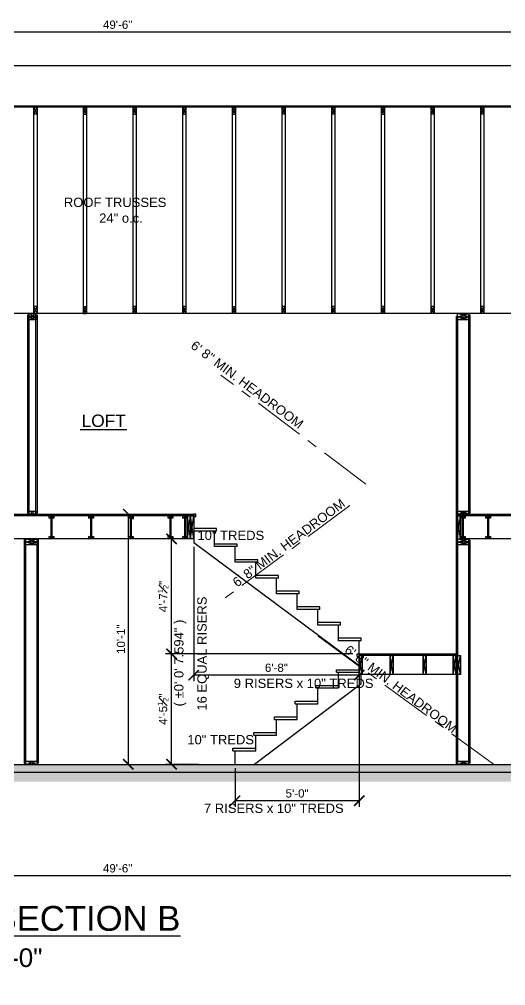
# Model space of a CAD drawing. Header units: inches. Extents: x -28708 to -16583, y 64755 to 66587.
# Drawn here: x -18963.3 to -18728.1, y 64755.3 to 65222.7 of the extents above; entities that cross this region are included whole.
import ezdxf
from ezdxf.enums import TextEntityAlignment as Align

# ---------------------------------------------------------------- set-up
doc = ezdxf.new("R2010")
doc.units = ezdxf.units.IN
doc.header["$LTSCALE"] = 20
doc.header["$MEASUREMENT"] = 0
doc.linetypes.add('CENTER', pattern=[2, 1.25, -0.25, 0.25, -0.25])
doc.linetypes.add('Solid', pattern=[0])
for name, color, linetype in [('BLOCKING', 2, 'Continuous'), ('CALLOUTS', 4, 'Continuous'), ('CEILING SECTION', 2, 'Continuous'), ('DIM', 2, 'Continuous'), ('HATCH', 9, 'Continuous'), ('ROOF', 4, 'Continuous'), ('ROOF SECTION', 2, 'Continuous'), ('SLAB', 5, 'Continuous'), ('STAIR&STEPS', 121, 'Continuous'), ('STEEL BEAMS', 5, 'Continuous'), ('TEXT', 3, 'Continuous'), ('WALL SECTION', 5, 'Continuous')]:
    doc.layers.add(name, color=color, linetype=linetype)
doc.layers.add('SPSHAPE_OUTLINE', color=7, linetype='Continuous', lineweight=0)
doc.layers.add('SPXSEC_TEXTURE', color=7, linetype='Continuous', lineweight=0)
doc.styles.add('0.25 INCH', font='arial.ttf', dxfattribs={"height": 4})
doc.styles.add('Arial', font='arial.ttf')
doc.dimstyles.new('0.25 INCH', dxfattribs={"dimtxt": 4, "dimasz": 5, "dimexe": 3, "dimexo": 2, "dimgap": 1.5, "dimtad": 1, "dimdec": 3, "dimzin": 3, "dimdsep": 46, "dimlunit": 4, "dimtxsty": '0.25 INCH', "dimblk": 'ARCHTICK', "dimcen": 0.09, "dimclrd": 95, "dimclre": 8, "dimclrt": 30, "dimadec": 0, "dimazin": 0, "dimtfac": 0.65, "dimtdec": 3, "dimtofl": 0, "dimtmove": 2, "dimatfit": 3, "dimfxl": 0.18, "dimfrac": 1, "dimtolj": 1, "dimtzin": 0, "dimlwd": -1, "dimlwe": -1, "dimarcsym": 0})

# ---------------------------------------------------------------- blocks, each defined once
blk = doc.blocks.new('_ArchTick')
at = {"color": 0, "linetype": 'ByBlock', "const_width": 0.15}
blk.add_lwpolyline([(-0.5, -0.5), (0.5, 0.5)], dxfattribs=at)
blk = doc.blocks.new('*D614')
at = {"layer": 'DEFPOINTS', "color": 0, "linetype": 'Solid', "lineweight": -2, "transparency": 16777216}
for p in [(-19212.72, 65216.54), (-19212.72, 65177.28), (-18618.72, 65176.78)]:
    blk.add_point(p, dxfattribs=at)
at = {"layer": 'DIM', "color": 8, "transparency": 16777216}
for p, q in [((-19212.72, 65179.28), (-19212.72, 65219.54)), ((-18618.72, 65178.78), (-18618.72, 65219.54))]:
    blk.add_line(p, q, dxfattribs=at)
at = {"layer": 'DIM', "color": 95, "transparency": 16777216}
blk.add_line((-18618.72, 65216.54), (-19212.72, 65216.54), dxfattribs=at)
at = {"layer": 'DIM', "color": 95, "linetype": 'Solid', "transparency": 16777216, "xscale": 5, "yscale": 5, "zscale": 5, "rotation": 180}
blk.add_blockref('_ArchTick', (-19212.72, 65216.54), dxfattribs=at)
at = {"layer": 'DIM', "color": 95, "linetype": 'Solid', "transparency": 16777216, "xscale": 5, "yscale": 5, "zscale": 5}
blk.add_blockref('_ArchTick', (-18618.72, 65216.54), dxfattribs=at)
at = {"layer": 'DIM', "color": 30, "linetype": 'Solid', "transparency": 16777216, "insert": (-18915.72, 65220.08), "char_height": 4, "attachment_point": 5, "style": '0.25 INCH'}
blk.add_mtext('\\A1;49\'-6"', dxfattribs=at)
blk = doc.blocks.new('*D619')
at = {"layer": 'DEFPOINTS', "color": 0, "linetype": 'ByBlock', "lineweight": -2, "transparency": 16777216}
for p in [(-18917.58, 64983.37), (-18917.58, 64862.37), (-18910.58, 64862.37)]:
    blk.add_point(p, dxfattribs=at)
at = {"layer": 'DIM', "color": 8, "transparency": 16777216}
for p, q in [((-18915.58, 64983.37), (-18907.58, 64983.37)), ((-18915.58, 64862.37), (-18907.58, 64862.37))]:
    blk.add_line(p, q, dxfattribs=at)
at = {"layer": 'DIM', "color": 95, "transparency": 16777216}
blk.add_line((-18910.58, 64983.37), (-18910.58, 64862.37), dxfattribs=at)
at = {"layer": 'DIM', "color": 95, "linetype": 'ByBlock', "transparency": 16777216, "xscale": 5, "yscale": 5, "zscale": 5}
for p, rotation in [((-18910.58, 64983.37), 90), ((-18910.58, 64862.37), 270)]:
    blk.add_blockref('_ArchTick', p, dxfattribs=dict(at, rotation=rotation))
at = {"layer": 'DIM', "color": 30, "linetype": 'ByBlock', "lineweight": -2, "transparency": 16777216, "insert": (-18914.12, 64922.87), "char_height": 4, "attachment_point": 5, "rotation": 90, "style": '0.25 INCH'}
blk.add_mtext('\\A1;10\'-1"', dxfattribs=at)
blk = doc.blocks.new('*D620')
at = {"layer": 'DEFPOINTS', "color": 0, "linetype": 'ByBlock', "lineweight": -2, "transparency": 16777216}
for p in [(-18889.64, 64915.75), (-18799.97, 64915.75), (-18874.68, 64862.37)]:
    blk.add_point(p, dxfattribs=at)
at = {"layer": 'DIM', "color": 8, "transparency": 16777216}
for p, q in [((-18801.97, 64915.75), (-18892.64, 64915.75)), ((-18876.68, 64862.37), (-18892.64, 64862.37))]:
    blk.add_line(p, q, dxfattribs=at)
at = {"layer": 'DIM', "color": 95, "transparency": 16777216}
blk.add_line((-18889.64, 64862.37), (-18889.64, 64915.75), dxfattribs=at)
at = {"layer": 'DIM', "color": 95, "linetype": 'ByBlock', "transparency": 16777216, "xscale": 5, "yscale": 5, "zscale": 5}
for p, rotation in [((-18889.64, 64915.75), 90), ((-18889.64, 64862.37), 270)]:
    blk.add_blockref('_ArchTick', p, dxfattribs=dict(at, rotation=rotation))
at = {"layer": 'DIM', "color": 30, "linetype": 'ByBlock', "lineweight": -2, "transparency": 16777216, "insert": (-18893.78, 64889.06), "char_height": 4, "attachment_point": 5, "rotation": 90, "style": '0.25 INCH'}
blk.add_mtext('\\A1;4\'-5{\\H0.65x;\\S1#2;}"', dxfattribs=at)
blk = doc.blocks.new('*D621')
at = {"layer": 'DEFPOINTS', "color": 0, "linetype": 'ByBlock', "lineweight": -2, "transparency": 16777216}
for p in [(-18889.64, 64971.37), (-18887.79, 64971.37), (-18799.97, 64915.75)]:
    blk.add_point(p, dxfattribs=at)
at = {"layer": 'DIM', "color": 8, "transparency": 16777216}
for p, q in [((-18889.79, 64971.37), (-18892.64, 64971.37)), ((-18801.97, 64915.75), (-18892.64, 64915.75))]:
    blk.add_line(p, q, dxfattribs=at)
at = {"layer": 'DIM', "color": 95, "transparency": 16777216}
blk.add_line((-18889.64, 64915.75), (-18889.64, 64971.37), dxfattribs=at)
at = {"layer": 'DIM', "color": 95, "linetype": 'ByBlock', "transparency": 16777216, "xscale": 5, "yscale": 5, "zscale": 5}
for p, rotation in [((-18889.64, 64971.37), 90), ((-18889.64, 64915.75), 270)]:
    blk.add_blockref('_ArchTick', p, dxfattribs=dict(at, rotation=rotation))
at = {"layer": 'DIM', "color": 30, "linetype": 'ByBlock', "lineweight": -2, "transparency": 16777216, "insert": (-18893.75, 64943.56), "char_height": 4, "attachment_point": 5, "rotation": 90, "style": '0.25 INCH'}
blk.add_mtext('\\A1;4\'-7{\\H0.65x;\\S1#2;}"', dxfattribs=at)
blk = doc.blocks.new('*D622')
at = {"layer": 'DEFPOINTS', "color": 0, "linetype": 'ByBlock', "lineweight": -2, "transparency": 16777216}
for p in [(-18878.97, 64969.58), (-18798.97, 64915.78), (-18878.97, 64905.52)]:
    blk.add_point(p, dxfattribs=at)
at = {"layer": 'DIM', "color": 8, "transparency": 16777216}
for p, q in [((-18878.97, 64967.58), (-18878.97, 64902.52)), ((-18798.97, 64913.78), (-18798.97, 64902.52))]:
    blk.add_line(p, q, dxfattribs=at)
at = {"layer": 'DIM', "color": 95, "transparency": 16777216}
blk.add_line((-18798.97, 64905.52), (-18878.97, 64905.52), dxfattribs=at)
at = {"layer": 'DIM', "color": 95, "linetype": 'ByBlock', "transparency": 16777216, "xscale": 5, "yscale": 5, "zscale": 5, "rotation": 180}
blk.add_blockref('_ArchTick', (-18878.97, 64905.52), dxfattribs=at)
at = {"layer": 'DIM', "color": 95, "linetype": 'ByBlock', "transparency": 16777216, "xscale": 5, "yscale": 5, "zscale": 5}
blk.add_blockref('_ArchTick', (-18798.97, 64905.52), dxfattribs=at)
at = {"layer": 'DIM', "color": 30, "linetype": 'ByBlock', "lineweight": -2, "transparency": 16777216, "insert": (-18838.97, 64909.06), "char_height": 4, "attachment_point": 5, "style": '0.25 INCH'}
blk.add_mtext('\\A1;6\'-8"', dxfattribs=at)
blk = doc.blocks.new('*D623')
at = {"layer": 'DEFPOINTS', "color": 0, "linetype": 'ByBlock', "lineweight": -2, "transparency": 16777216}
for p in [(-18798.97, 64905.75), (-18858.97, 64862.59), (-18858.97, 64844.75)]:
    blk.add_point(p, dxfattribs=at)
at = {"layer": 'DIM', "color": 8, "transparency": 16777216}
for p, q in [((-18798.97, 64903.75), (-18798.97, 64841.75)), ((-18858.97, 64860.59), (-18858.97, 64841.75))]:
    blk.add_line(p, q, dxfattribs=at)
at = {"layer": 'DIM', "color": 95, "transparency": 16777216}
blk.add_line((-18798.97, 64844.75), (-18858.97, 64844.75), dxfattribs=at)
at = {"layer": 'DIM', "color": 95, "linetype": 'ByBlock', "transparency": 16777216, "xscale": 5, "yscale": 5, "zscale": 5, "rotation": 180}
blk.add_blockref('_ArchTick', (-18858.97, 64844.75), dxfattribs=at)
at = {"layer": 'DIM', "color": 95, "linetype": 'ByBlock', "transparency": 16777216, "xscale": 5, "yscale": 5, "zscale": 5}
blk.add_blockref('_ArchTick', (-18798.97, 64844.75), dxfattribs=at)
at = {"layer": 'DIM', "color": 30, "linetype": 'ByBlock', "lineweight": -2, "transparency": 16777216, "insert": (-18828.97, 64848.29), "char_height": 4, "attachment_point": 5, "style": '0.25 INCH'}
blk.add_mtext('\\A1;5\'-0"', dxfattribs=at)
blk = doc.blocks.new('*D625')
at = {"layer": 'DEFPOINTS', "color": 0, "linetype": 'ByBlock', "lineweight": -2, "transparency": 16777216}
for p in [(-19212.72, 64838.37), (-18618.72, 64838.37), (-19212.72, 64808.52)]:
    blk.add_point(p, dxfattribs=at)
at = {"layer": 'DIM', "color": 8, "transparency": 16777216}
for p, q in [((-19212.72, 64836.37), (-19212.72, 64805.52)), ((-18618.72, 64836.37), (-18618.72, 64805.52))]:
    blk.add_line(p, q, dxfattribs=at)
at = {"layer": 'DIM', "color": 95, "transparency": 16777216}
blk.add_line((-18618.72, 64808.52), (-19212.72, 64808.52), dxfattribs=at)
at = {"layer": 'DIM', "color": 95, "linetype": 'ByBlock', "transparency": 16777216, "xscale": 5, "yscale": 5, "zscale": 5, "rotation": 180}
blk.add_blockref('_ArchTick', (-19212.72, 64808.52), dxfattribs=at)
at = {"layer": 'DIM', "color": 95, "linetype": 'ByBlock', "transparency": 16777216, "xscale": 5, "yscale": 5, "zscale": 5}
blk.add_blockref('_ArchTick', (-18618.72, 64808.52), dxfattribs=at)
at = {"layer": 'DIM', "color": 30, "linetype": 'ByBlock', "lineweight": -2, "transparency": 16777216, "insert": (-18915.72, 64812.07), "char_height": 4, "attachment_point": 5, "style": '0.25 INCH'}
blk.add_mtext('\\A1;49\'-6"', dxfattribs=at)
blk = doc.blocks.new('0.25 CALLOUT')
blk.add_line((-20.69, -1.02), (25.31, -1.02))
blk.add_circle((2.31, -1.02), 23)
at = {"ltscale": 24, "insert": (27.12, -5.55), "char_height": 9, "attachment_point": 1, "line_spacing_factor": 0.85, "style": '0.25 INCH'}
blk.add_mtext('SCALE:-', dxfattribs=at)
at = {"style": '0.25 INCH'}
for tag, p, height in [('SEC.NO', (-9.66, 2.73), 9), ('DWG.TITLE', (20.15, 1.93), 7.5), ('SCALE', (93.69, -12.79), 9), ('SH.NO', (-10.52, -14.66), 9)]:
    blk.add_attdef(tag, p, '', height=height, dxfattribs=at)

msp = doc.modelspace()

# ---------------------------------------------------------------- hatches: boundary and pattern name
at = {"layer": 'HATCH', "linetype": 'ByBlock', "lineweight": -2}
h = msp.add_hatch(dxfattribs=at)
h.set_pattern_fill('AR-CONC', color=256, angle=315)
h.set_pattern_definition([(5, (282.15, 0), (4.6280708, -5.51552), [0.75, -8.25]), (310, (282.15, 0), (4.3376815, 6.2999217), [0.6, -6.6]), (55.451445, (282.5354, -0.4596), (8.9657522, 0.7844017), [0.6374019, -7.0114211]), (1.1842, (283.564, 1.414), (6.3761377, -8.71693), [1.125, -12.375]), (51.635645, (284.095, 0.688), (13.4971167, 0.2790008), [0.9561029, -10.51713]), (306.1842, (283.564, 1.414), (13.4971167, 0.2790007), [0.9, -9.9]), (336, (283.9175, 0.3536), (1.37382476, -7.0677157), [0.75, -8.25]), (281, (283.9175, 0.3536), (6.84808435, 3.4070859), [0.6, -6.6]), (26.451445, (284.032, -0.2354), (8.2219091, -3.6606297), [0.6374019, -7.0114211]), (352.5, (282.1498, 0), (2.43989818, 2.26793185), [0, -6.52, 0, -6.7, 0, -6.625]), (322.5, (282.1498, 0), (4.6490945, 0.92872942), [0, -3.82, 0, -6.37, 0, -2.525]), (282.5, (280.573, 1.5768), (3.61520762, -3.93418167), [0, -2.5, 0, -7.8, 0, -10.35]), (272.5, (279.866, 2.284), (4.83159807, -3.41589983), [0, -3.25, 0, -5.18, 0, -7.35])])
h.paths.add_polyline_path([(-19206.7162, 64862.3704), (-18624.7162, 64862.3704), (-18624.7162, 64858.8202), (-18624.7162, 64858.3704), (-18626.7162, 64858.3704), (-19206.7162, 64858.3704)])
h = msp.add_hatch(dxfattribs=at)
h.set_pattern_fill('STONES', color=256, scale=5, angle=90)
h.set_pattern_definition([(90, (282.15, 3.5), (-5, 3e-16), [0.25, -0.75, 0.25, -3.75]), (90, (281.65, 4.75), (-5, 3e-16), [0.25, -4.75]), (90, (281.15, 2.25), (-5, 3e-16), [0.5, -4.5]), (90, (280.9, 1), (-5, 3e-16), [0.75, -4.25]), (90, (280.65, 3.5), (-5, 3e-16), [0.5, -0.5, 0.75, -3.25]), (90, (279.9, 3.25), (-5, 3e-16), [0.75, -4.25]), (90, (279.65, 2), (-5, 3e-16), [0.75, -1.75, 0.75, -1.75]), (90, (278.9, 1), (-5, 3e-16), [0.75, -0.25, 0.25, -3.75]), (90, (278.4, 4.25), (-5, 3e-16), [0.25, -4.75]), (90, (277.9, 3.25), (-5, 3e-16), [0.5, -4.5]), (180, (277.65, 3e-16), (-6e-16, -5), [0.5, -4.5]), (180, (281.15, 0.5), (-6e-16, -5), [0.25, -0.5, 0.75, -3.5]), (180, (280.65, 1.75), (-6e-16, -5), [1, -0.25, 0.25, -3.5]), (180, (279.4, 2.5), (-6e-16, -5), [0.75, -4.25]), (180, (281.65, 2.75), (-6e-16, -5), [0.5, -4.5]), (180, (277.65, 3), (-6e-16, -5), [0.5, -4.5]), (180, (280.65, 3.25), (-6e-16, -5), [0.5, -2.5, 0.25, -1.75]), (180, (278.15, 4), (-6e-16, -5), [0.25, -0.25, 0.25, -4.25]), (180, (280.4, 4.25), (-6e-16, -5), [0.5, -0.75, 0.5, -3.25]), (180, (281.65, 4.5), (-6e-16, -5), [0.5, -4.5]), (135, (281.6498, 0.25), (-5, 3e-16), [0.707105, -1.4142135, 1.06066, -3.88908931]), (135, (281.6498, 3e-17), (-5, 3e-16), [0.70710678, -6.36396103]), (135, (281.1498, 2.75), (-5, 3e-16), [0.70710678, -6.36396103]), (135, (278.6498, 2.25), (-5, 3e-16), [0.70710678, -6.36396103]), (135, (281.1498, 4.5), (-5, 3e-16), [0.70710678, -6.36396103]), (135, (280.6498, 0.25), (-5, 3e-16), [0.3535534, -6.71751442]), (135, (279.1498, 0.75), (-5, 3e-16), [0.3535534, -6.71751442]), (135, (280.8998, 1.25), (-5, 3e-16), [0.3535534, -6.71751442]), (135, (279.1498, 1.75), (-5, 3e-16), [0.3535534, -6.71751442]), (135, (280.1498, 3.25), (-5, 3e-16), [0.3535534, -6.71751442]), (135, (277.3998, 3.25), (-5, 3e-16), [0.3535534, -6.71751442]), (135, (277.8998, 3.75), (-5, 3e-16), [0.3535534, -6.71751442]), (135, (280.6498, 4), (-5, 3e-16), [0.3535534, -6.71751442]), (135, (281.8998, 4.25), (-5, 3e-16), [0.3535534, -6.71751442]), (135, (279.8998, 4.25), (-5, 3e-16), [0.3535534, -6.71751442]), (135, (277.3998, 4.25), (-5, 3e-16), [0.3535534, -6.71751442]), (135, (278.3998, 4.5), (-5, 3e-16), [0.3535534, -6.71751442]), (225, (277.8998, 3.5), (-9e-16, -5), [0.3535534, -6.71751442]), (225, (277.3998, 4), (-9e-16, -5), [0.3535534, -6.71751442]), (225, (278.3998, 4.25), (-9e-16, -5), [0.3535534, -6.71751442]), (225, (277.3998, 5), (-9e-16, -5), [0.3535534, -6.71751442]), (225, (279.1498, 2.5), (-9e-16, -5), [0.3535534, -6.71751442]), (225, (279.6498, 2), (-9e-16, -5), [0.3535534, -6.71751442]), (225, (280.8998, 0.5), (-9e-16, -5), [0.3535534, -6.71751442]), (225, (280.8998, 1), (-9e-16, -5), [0.3535534, -6.71751442]), (225, (279.1498, 1.5), (-9e-16, -5), [0.3535534, -6.71751442]), (225, (279.8998, 0.5), (-9e-16, -5), [0.3535534, -6.71751442]), (225, (280.6498, 3.5), (-9e-16, -5), [0.3535534, -6.71751442]), (225, (280.1498, 4.25), (-9e-16, -5), [0.3535534, -6.71751442]), (225, (281.1498, 4.5), (-9e-16, -5), [0.3535534, -6.71751442]), (225, (280.6498, 4.5), (-9e-16, -5), [0.3535534, -6.71751442]), (225, (281.6498, 4.75), (-9e-16, -5), [0.3535534, -6.71751442]), (225, (278.6498, 0.75), (-9e-16, -5), [0.70710678, -6.36396103]), (225, (280.1498, 3.25), (-9e-16, -5), [0.70710678, -6.36396103]), (225, (281.8998, 3), (-9e-16, -5), [1.76776695, -5.30330086]), (116.5650512, (279.6498, 2e-16), (-2e-09, 5), [0.559, -10.6213399]), (116.5650512, (281.1498, 0.75), (-2e-09, 5), [0.559, -10.6213399]), (116.5650512, (278.8998, 1.75), (-2e-09, 5), [0.559, -10.6213399]), (116.5650512, (282.1498, 3.75), (-2e-09, 5), [0.559, -10.6213399]), (116.5650512, (280.8998, 3), (-2e-09, 5), [0.559, -10.6213399]), (116.5650512, (279.8998, 3.5), (-2e-09, 5), [0.559, -10.6213399]), (116.5650512, (278.1498, 2.75), (-2e-09, 5), [0.559, -10.6213399]), (116.5650512, (278.3998, 4.5), (-2e-09, 5), [0.559, -10.6213399]), (153.4349488, (279.6498, 0.5), (-5, 2e-09), [0.559, -10.6213399]), (153.4349488, (279.3998, 0.5), (-5, 2e-09), [0.559, -10.6213399]), (153.4349488, (278.6498, 2.5), (-5, 2e-09), [1.118, -10.0623399]), (153.4349488, (278.8998, 4.25), (-5, 2e-09), [0.559, -10.6213399]), (153.4349488, (279.6498, 4), (-5, 2e-09), [0.559, -10.6213399]), (153.4349488, (280.6498, 1.5), (-5, 2e-09), [0.559, -10.6213399]), (153.4349488, (277.8998, 4), (-5, 2e-09), [0.559, -10.6213399]), (153.4349488, (278.1498, 4.75), (-5, 2e-09), [0.559, -10.6213399]), (206.5650512, (278.1498, 0.25), (-5, -2e-09), [0.559, -10.6213399]), (206.5650512, (282.1498, 3), (-5, -2e-09), [0.559, -10.6213399]), (206.5650512, (278.8998, 0.75), (-5, -2e-09), [0.559, -10.6213399]), (206.5650512, (279.3998, 4.5), (-5, -2e-09), [0.559, -10.6213399]), (206.5650512, (279.6498, 2.75), (-5, -2e-09), [0.559, -10.6213399]), (206.5650512, (278.6498, 4.25), (-5, -2e-09), [0.559, -10.6213399]), (206.5650512, (279.6498, 1.75), (-5, -2e-09), [0.559, -10.6213399]), (206.5650512, (280.6498, 0.75), (-5, -2e-09), [0.559, -10.6213399]), (243.4349488, (278.3998, 0.5), (-2e-09, -5), [0.559, -10.6213399]), (243.4349488, (281.1498, 2.25), (-2e-09, -5), [0.559, -10.6213399]), (243.4349488, (278.8998, 1.25), (-2e-09, -5), [0.559, -10.6213399]), (243.4349488, (280.8998, 4.25), (-2e-09, -5), [0.559, -10.6213399]), (243.4349488, (282.1498, 3.5), (-2e-09, -5), [0.559, -10.6213399]), (243.4349488, (278.1498, 4), (-2e-09, -5), [0.559, -10.6213399]), (243.4349488, (279.8998, 3.25), (-2e-09, -5), [0.559, -10.6213399]), (243.4349488, (278.3998, 0.5), (-2e-09, -5), [0.559, -10.6213399]), (243.4349488, (279.6498, 5), (-2e-09, -5), [0.559, -10.6213399]), (333.4349488, (281.6498, 0.25), (5, -2e-09), [0.559, -10.6213399])])
h.paths.add_polyline_path([(-19204.7162, 64858.3704), (-18626.7162, 64858.3704), (-18626.7162, 64850.947), (-18632.3932, 64850.947), (-18636.3565, 64854.0574), (-19195.0759, 64854.0574), (-19199.0392, 64850.947), (-19204.7162, 64850.947)])
h.paths.add_polyline_path([(-18629.8102, 64854.1204, 1), (-18633.3102, 64854.1204, 1)], flags=16)
h.paths.add_polyline_path([(-19201.6222, 64854.1204, 1), (-19198.1222, 64854.1204, 1)], flags=16)

# ---------------------------------------------------------------- linework, layer by layer
at = {"color": 2, "linetype": 'Solid', "true_color": 0xffff00}
msp.add_line((-18884.2558, 64982.6204), (-18881.9665, 64982.6204), dxfattribs=at)
at = {"layer": 'BLOCKING', "linetype": 'Solid'}
for p, q in [((-18956.2157, 65176.7767), (-18956.2157, 65180.2767)), ((-18956.2157, 65180.2767), (-18954.7157, 65180.2767)), ((-18954.7157, 65176.7767), (-18956.2157, 65180.2767)), ((-18956.2157, 65176.7767), (-18954.7157, 65180.2767)), ((-18954.7157, 65176.7767), (-18956.2157, 65176.7767)), ((-18954.7157, 65180.2767), (-18954.7157, 65176.7767)), ((-18932.2157, 65176.7767), (-18932.2157, 65180.2767)), ((-18932.2157, 65180.2767), (-18930.7157, 65180.2767)), ((-18930.7157, 65176.7767), (-18932.2157, 65180.2767)), ((-18932.2157, 65176.7767), (-18930.7157, 65180.2767)), ((-18932.2157, 65176.7767), (-18930.7157, 65176.7767)), ((-18930.7157, 65180.2767), (-18930.7157, 65176.7767)), ((-18908.2157, 65176.7767), (-18908.2157, 65180.2767)), ((-18908.2157, 65180.2767), (-18906.7157, 65180.2767)), ((-18906.7157, 65176.7767), (-18908.2157, 65180.2767)), ((-18908.2157, 65176.7767), (-18906.7157, 65180.2767)), ((-18908.2157, 65176.7767), (-18906.7157, 65176.7767)), ((-18906.7157, 65180.2767), (-18906.7157, 65176.7767)), ((-18884.2157, 65176.7767), (-18884.2157, 65180.2767)), ((-18884.2157, 65180.2767), (-18882.7157, 65180.2767)), ((-18882.7157, 65176.7767), (-18884.2157, 65180.2767)), ((-18884.2157, 65176.7767), (-18882.7157, 65180.2767)), ((-18884.2157, 65176.7767), (-18882.7157, 65176.7767)), ((-18882.7157, 65180.2767), (-18882.7157, 65176.7767)), ((-18860.2157, 65176.7767), (-18860.2157, 65180.2767)), ((-18860.2157, 65180.2767), (-18858.7157, 65180.2767)), ((-18858.7157, 65176.7767), (-18860.2157, 65180.2767)), ((-18860.2157, 65176.7767), (-18858.7157, 65180.2767)), ((-18860.2157, 65176.7767), (-18858.7157, 65176.7767)), ((-18858.7157, 65180.2767), (-18858.7157, 65176.7767)), ((-18836.2157, 65180.2767), (-18834.7157, 65180.2767)), ((-18836.2157, 65176.7767), (-18836.2157, 65180.2767)), ((-18836.2157, 65180.2767), (-18834.7157, 65176.7767)), ((-18834.7157, 65180.2767), (-18836.2157, 65176.7767)), ((-18834.7157, 65176.7767), (-18836.2157, 65176.7767)), ((-18834.7157, 65180.2767), (-18834.7157, 65176.7767)), ((-18812.2157, 65180.2767), (-18810.7157, 65180.2767)), ((-18812.2157, 65176.7767), (-18812.2157, 65180.2767)), ((-18812.2157, 65180.2767), (-18810.7157, 65176.7767)), ((-18810.7157, 65180.2767), (-18812.2157, 65176.7767)), ((-18810.7157, 65176.7767), (-18812.2157, 65176.7767)), ((-18810.7157, 65180.2767), (-18810.7157, 65176.7767)), ((-18788.2157, 65180.2767), (-18786.7157, 65180.2767)), ((-18788.2157, 65176.7767), (-18788.2157, 65180.2767)), ((-18788.2157, 65180.2767), (-18786.7157, 65176.7767)), ((-18786.7157, 65180.2767), (-18788.2157, 65176.7767)), ((-18788.2157, 65176.7767), (-18786.7157, 65176.7767)), ((-18786.7157, 65180.2767), (-18786.7157, 65176.7767)), ((-18764.2157, 65180.2767), (-18762.7157, 65180.2767)), ((-18764.2157, 65176.7767), (-18764.2157, 65180.2767)), ((-18764.2157, 65180.2767), (-18762.7157, 65176.7767)), ((-18762.7157, 65180.2767), (-18764.2157, 65176.7767)), ((-18762.7157, 65176.7767), (-18764.2157, 65176.7767)), ((-18762.7157, 65180.2767), (-18762.7157, 65176.7767)), ((-18740.2157, 65180.2767), (-18738.7157, 65180.2767)), ((-18740.2157, 65176.7767), (-18740.2157, 65180.2767)), ((-18740.2157, 65180.2767), (-18738.7157, 65176.7767)), ((-18738.7157, 65180.2767), (-18740.2157, 65176.7767)), ((-18738.7157, 65176.7767), (-18740.2157, 65176.7767)), ((-18738.7157, 65180.2767), (-18738.7157, 65176.7767)), ((-18954.7157, 65083.8704), (-18956.2157, 65083.8704)), ((-18956.2157, 65080.3704), (-18956.2157, 65083.8704)), ((-18954.7157, 65080.3704), (-18956.2157, 65083.8704)), ((-18956.2157, 65080.3704), (-18954.7157, 65083.8704)), ((-18954.7157, 65083.8704), (-18954.7157, 65080.3704)), ((-18932.2157, 65080.3704), (-18932.2157, 65083.8704)), ((-18932.2157, 65083.8704), (-18930.7157, 65083.8704)), ((-18930.7157, 65080.3704), (-18932.2157, 65083.8704)), ((-18932.2157, 65080.3704), (-18930.7157, 65083.8704)), ((-18930.7157, 65083.8704), (-18930.7157, 65080.3704)), ((-18906.7157, 65083.8704), (-18908.2157, 65083.8704)), ((-18908.2157, 65080.3704), (-18908.2157, 65083.8704)), ((-18906.7157, 65080.3704), (-18908.2157, 65083.8704)), ((-18908.2157, 65080.3704), (-18906.7157, 65083.8704)), ((-18906.7157, 65083.8704), (-18906.7157, 65080.3704)), ((-18882.7157, 65083.8704), (-18884.2157, 65083.8704)), ((-18884.2157, 65080.3704), (-18884.2157, 65083.8704)), ((-18882.7157, 65080.3704), (-18884.2157, 65083.8704)), ((-18884.2157, 65080.3704), (-18882.7157, 65083.8704)), ((-18882.7157, 65083.8704), (-18882.7157, 65080.3704)), ((-18860.2157, 65080.3704), (-18860.2157, 65083.8704)), ((-18860.2157, 65083.8704), (-18858.7157, 65083.8704)), ((-18858.7157, 65080.3704), (-18860.2157, 65083.8704)), ((-18860.2157, 65080.3704), (-18858.7157, 65083.8704)), ((-18858.7157, 65083.8704), (-18858.7157, 65080.3704)), ((-18834.7157, 65083.8704), (-18836.2162, 65083.8704)), ((-18836.2162, 65080.3704), (-18836.2162, 65083.8704)), ((-18834.7162, 65080.3704), (-18836.2162, 65083.8704)), ((-18836.2162, 65080.3704), (-18834.7162, 65083.8704)), ((-18834.7162, 65083.8704), (-18834.7162, 65080.3704)), ((-18810.7157, 65083.8704), (-18812.2162, 65083.8704)), ((-18812.2162, 65080.3704), (-18812.2162, 65083.8704)), ((-18810.7162, 65080.3704), (-18812.2162, 65083.8704)), ((-18812.2162, 65080.3704), (-18810.7162, 65083.8704)), ((-18810.7162, 65083.8704), (-18810.7162, 65080.3704)), ((-18786.7157, 65083.8704), (-18788.2162, 65083.8704)), ((-18788.2162, 65080.3704), (-18788.2162, 65083.8704)), ((-18786.7162, 65080.3704), (-18788.2162, 65083.8704)), ((-18788.2162, 65080.3704), (-18786.7162, 65083.8704)), ((-18786.7162, 65083.8704), (-18786.7162, 65080.3704)), ((-18762.7157, 65083.8704), (-18764.2162, 65083.8704)), ((-18764.2162, 65080.3704), (-18764.2162, 65083.8704)), ((-18762.7162, 65080.3704), (-18764.2162, 65083.8704)), ((-18764.2162, 65080.3704), (-18762.7162, 65083.8704)), ((-18762.7162, 65083.8704), (-18762.7162, 65080.3704)), ((-18738.7157, 65083.8704), (-18740.2162, 65083.8704)), ((-18740.2162, 65080.3704), (-18740.2162, 65083.8704)), ((-18738.7162, 65080.3704), (-18740.2162, 65083.8704)), ((-18740.2162, 65080.3704), (-18738.7162, 65083.8704)), ((-18738.7162, 65083.8704), (-18738.7162, 65080.3704)), ((-18958.7162, 65077.3704), (-18958.7162, 65080.3704)), ((-18955.2162, 65078.8704), (-18958.7162, 65080.3704)), ((-18958.7162, 65078.8704), (-18955.2162, 65080.3704)), ((-18954.7157, 65080.3704), (-18958.7162, 65080.3704)), ((-18955.2162, 65077.3704), (-18958.7162, 65078.8704)), ((-18958.7162, 65077.3704), (-18955.2162, 65078.8704)), ((-18955.2162, 65078.8704), (-18958.7162, 65078.8704)), ((-18955.2162, 65080.3704), (-18955.2162, 65077.3704)), ((-18932.2157, 65080.3704), (-18930.7157, 65080.3704)), ((-18906.7157, 65080.3704), (-18908.2157, 65080.3704)), ((-18882.7157, 65080.3704), (-18884.2157, 65080.3704)), ((-18858.7157, 65080.3704), (-18860.2157, 65080.3704)), ((-18834.7157, 65080.3704), (-18836.2162, 65080.3704)), ((-18810.7157, 65080.3704), (-18812.2162, 65080.3704)), ((-18786.7157, 65080.3704), (-18788.2162, 65080.3704)), ((-18762.7157, 65080.3704), (-18764.2162, 65080.3704)), ((-18751.4665, 65077.3704), (-18751.4665, 65080.3704)), ((-18751.4665, 65080.3704), (-18745.9665, 65080.3704)), ((-18745.9665, 65078.8704), (-18751.4665, 65080.3704)), ((-18751.4665, 65078.8704), (-18745.9665, 65080.3704)), ((-18751.4665, 65078.8704), (-18745.9665, 65078.8704)), ((-18745.9665, 65077.3704), (-18751.4665, 65078.8704)), ((-18751.4665, 65077.3704), (-18745.9665, 65078.8704)), ((-18745.9665, 65080.3704), (-18745.9665, 65077.3704)), ((-18738.7157, 65080.3704), (-18740.2162, 65080.3704)), ((-18955.2162, 65077.3704), (-18958.7162, 65077.3704)), ((-18745.9665, 65077.3704), (-18751.4665, 65077.3704)), ((-18958.7162, 64983.3704), (-18958.7162, 64984.8704)), ((-18958.7162, 64984.8704), (-18955.2162, 64984.8704)), ((-18955.2162, 64984.8704), (-18955.2162, 64983.3704)), ((-18751.4667, 64983.3704), (-18751.4667, 64984.8704)), ((-18751.4667, 64984.8704), (-18745.9665, 64984.8704)), ((-18745.9665, 64983.3704), (-18751.4667, 64984.8704)), ((-18751.4667, 64983.3704), (-18745.9665, 64984.8704)), ((-18745.9665, 64984.8704), (-18745.9665, 64983.3704)), ((-18955.2162, 64983.3704), (-18958.7162, 64983.3704)), ((-18881.9665, 64971.3704), (-18881.9665, 64982.6204)), ((-18880.4665, 64971.3704), (-18881.9665, 64982.6204)), ((-18881.9665, 64971.3704), (-18880.4665, 64982.6204)), ((-18881.9665, 64982.6204), (-18878.9665, 64982.6204)), ((-18880.4665, 64982.6204), (-18880.4665, 64971.3704)), ((-18878.9665, 64971.3704), (-18880.4665, 64982.6204)), ((-18880.4665, 64971.3704), (-18878.9665, 64982.6204)), ((-18878.9665, 64983.3704), (-18878.9665, 64971.3704)), ((-18877.9665, 64983.3704), (-18878.9665, 64983.3704)), ((-18877.9665, 64982.1204), (-18878.9665, 64982.1204)), ((-18877.9665, 64982.1204), (-18877.9665, 64983.3704)), ((-18745.9665, 64983.3704), (-18751.4667, 64983.3704)), ((-18751.4665, 64968.4954), (-18751.4665, 64982.6204)), ((-18749.9665, 64971.3704), (-18751.4665, 64982.6204)), ((-18751.4665, 64971.3704), (-18749.9665, 64982.6204)), ((-18751.4665, 64982.6204), (-18747.6771, 64982.6204)), ((-18749.9665, 64982.6204), (-18749.9665, 64971.3704)), ((-18960.7162, 64971.3704), (-18954.2162, 64971.3704)), ((-18960.2162, 64968.4954), (-18960.2162, 64971.3704)), ((-18954.7162, 64969.8704), (-18960.2162, 64971.3704)), ((-18960.2162, 64969.8704), (-18954.7162, 64971.3704)), ((-18954.7162, 64971.3704), (-18954.7162, 64968.4954)), ((-18948.9022, 64971.3704), (-18948.9022, 64972.4954)), ((-18947.5719, 64972.2454), (-18947.9432, 64972.2454)), ((-18878.9665, 64971.3704), (-18881.9665, 64971.3704)), ((-18751.4665, 64971.3704), (-18745.9975, 64971.3704)), ((-18745.9975, 64969.8704), (-18751.4665, 64971.3704)), ((-18751.4665, 64969.8704), (-18745.9975, 64971.3704)), ((-18745.9975, 64971.3704), (-18745.9975, 64968.4954)), ((-18745.9665, 64970.7486), (-18745.4665, 64970.7486)), ((-18954.7162, 64968.4954), (-18960.2162, 64969.8704)), ((-18960.2162, 64968.4954), (-18954.7162, 64969.8704)), ((-18954.7162, 64969.8704), (-18960.2162, 64969.8704)), ((-18954.7162, 64968.4954), (-18960.2162, 64968.4954)), ((-18745.9975, 64968.4954), (-18751.4665, 64969.8704)), ((-18751.4665, 64968.4954), (-18745.9975, 64969.8704)), ((-18745.9975, 64969.8704), (-18751.4665, 64969.8704)), ((-18745.9975, 64968.4954), (-18751.4665, 64968.4954)), ((-18799.9665, 64914.4954), (-18799.9665, 64915.7454)), ((-18799.9665, 64915.7454), (-18798.9665, 64915.7454)), ((-18798.9665, 64905.7454), (-18798.9665, 64915.7454)), ((-18798.9665, 64914.9954), (-18797.4665, 64914.9954)), ((-18797.4665, 64905.7454), (-18798.9665, 64914.9954)), ((-18798.9665, 64905.7454), (-18797.4665, 64914.9954)), ((-18797.4665, 64914.9954), (-18797.4665, 64905.7454)), ((-18784.009, 64905.7454), (-18784.009, 64914.9954)), ((-18784.009, 64914.9954), (-18782.509, 64914.9954)), ((-18782.509, 64905.7454), (-18784.009, 64914.9954)), ((-18784.009, 64905.7454), (-18782.509, 64914.9954)), ((-18782.509, 64914.9954), (-18782.509, 64905.7454)), ((-18768.009, 64905.7454), (-18768.009, 64914.9954)), ((-18768.009, 64914.9954), (-18766.509, 64914.9954)), ((-18766.509, 64905.7454), (-18768.009, 64914.9954)), ((-18768.009, 64905.7454), (-18766.509, 64914.9954)), ((-18766.509, 64914.9954), (-18766.509, 64905.7454)), ((-18753.509, 64905.7454), (-18753.509, 64914.9954)), ((-18753.509, 64914.9954), (-18752.009, 64914.9954)), ((-18752.009, 64905.7454), (-18753.509, 64914.9954)), ((-18753.509, 64905.7454), (-18752.009, 64914.9954)), ((-18752.009, 64914.9954), (-18752.009, 64905.7454)), ((-18751.9665, 64915.7454), (-18751.9665, 64914.9954)), ((-18751.509, 64905.7454), (-18751.509, 64914.9954)), ((-18751.509, 64914.9954), (-18750.009, 64914.9954)), ((-18750.009, 64905.7454), (-18751.509, 64914.9954)), ((-18751.509, 64905.7454), (-18750.009, 64914.9954)), ((-18750.009, 64914.9954), (-18750.009, 64905.7454)), ((-18799.9665, 64914.4954), (-18798.9665, 64914.4954)), ((-18797.4665, 64905.7454), (-18798.9665, 64905.7454)), ((-18782.509, 64905.7454), (-18784.009, 64905.7454)), ((-18766.509, 64905.7454), (-18768.009, 64905.7454)), ((-18752.009, 64905.7454), (-18753.509, 64905.7454)), ((-18750.009, 64905.7454), (-18751.509, 64905.7454)), ((-18960.2162, 64862.3704), (-18960.2162, 64863.8704)), ((-18960.2162, 64863.8704), (-18954.7162, 64863.8704)), ((-18954.7162, 64862.3704), (-18960.2162, 64863.8704)), ((-18960.2162, 64862.3704), (-18954.7162, 64863.8704)), ((-18954.7162, 64863.8704), (-18954.7162, 64862.3704)), ((-18751.4665, 64863.8704), (-18745.9665, 64863.8704)), ((-18745.9665, 64862.3704), (-18751.4665, 64863.8704)), ((-18751.4665, 64862.3704), (-18745.9665, 64863.8704)), ((-18751.4665, 64863.8704), (-18751.4665, 64862.3704)), ((-18745.9665, 64863.8704), (-18745.9665, 64862.3704)), ((-18954.7162, 64862.3704), (-18960.2162, 64862.3704)), ((-18745.9665, 64862.3704), (-18751.4665, 64862.3704))]:
    msp.add_line(p, q, dxfattribs=at)
at = {"layer": 'CEILING SECTION', "linetype": 'Solid'}
for p, q in [((-18751.4665, 64983.3704), (-18618.7162, 64983.3704)), ((-18618.7162, 64982.6204), (-18751.4665, 64982.6204)), ((-18620.2162, 64971.3704), (-18749.9665, 64971.3704))]:
    msp.add_line(p, q, dxfattribs=at)
at = {"layer": 'ROOF', "linetype": 'Solid'}
for p, q in [((-18956.2157, 65083.8704), (-18956.2157, 65176.7767)), ((-18954.7157, 65176.7767), (-18954.7157, 65083.8704)), ((-18932.2157, 65083.8704), (-18932.2157, 65176.7767)), ((-18930.7157, 65176.7767), (-18930.7157, 65083.8704)), ((-18908.2157, 65083.8704), (-18908.2157, 65176.7767)), ((-18906.7157, 65176.7767), (-18906.7157, 65083.8704)), ((-18884.2157, 65083.8704), (-18884.2157, 65176.7767)), ((-18882.7157, 65176.7767), (-18882.7157, 65083.8704)), ((-18860.2157, 65083.8704), (-18860.2157, 65176.7767)), ((-18858.7157, 65176.7767), (-18858.7157, 65083.8704)), ((-18836.2157, 65083.8704), (-18836.2157, 65176.7767)), ((-18834.7157, 65176.7767), (-18834.7157, 65083.8704)), ((-18812.2157, 65083.8704), (-18812.2157, 65176.7767)), ((-18810.7157, 65176.7767), (-18810.7157, 65083.8704)), ((-18788.2157, 65083.8704), (-18788.2157, 65176.7767)), ((-18786.7157, 65176.7767), (-18786.7157, 65083.8704)), ((-18764.2157, 65083.8704), (-18764.2157, 65176.7767)), ((-18762.7157, 65176.7767), (-18762.7157, 65083.8704)), ((-18740.2157, 65083.8704), (-18740.2157, 65176.7767)), ((-18738.7157, 65176.7767), (-18738.7157, 65083.8704))]:
    msp.add_line(p, q, dxfattribs=at)
at = {"layer": 'ROOF SECTION', "linetype": 'Solid'}
for p, q in [((-18599.7165, 65200.2454), (-19231.716, 65200.2454)), ((-18599.9657, 65180.7767), (-19231.716, 65180.7767)), ((-18599.9657, 65180.2767), (-19229.2162, 65180.2767))]:
    msp.add_line(p, q, dxfattribs=at)
at = {"layer": 'SLAB', "linetype": 'Solid'}
for p, q in [((-18798.9665, 64915.7454), (-18751.9665, 64915.7454)), ((-18751.9665, 64914.9954), (-18798.9665, 64914.9954)), ((-18752.009, 64905.7454), (-18798.2209, 64905.7454)), ((-19206.7162, 64862.3704), (-18624.7162, 64862.3704)), ((-18624.7162, 64858.3704), (-19206.7162, 64858.3704))]:
    msp.add_line(p, q, dxfattribs=at)
at = {"layer": 'SPSHAPE_OUTLINE', "color": 9, "linetype": 'CENTER'}
for p, q in [((-18795.7794, 64997.9251), (-18865.7794, 65050.6438)), ((-18803.4625, 64987.5156), (-18866.868, 64940.5132))]:
    msp.add_line(p, q, dxfattribs=at)
at = {"layer": 'SPSHAPE_OUTLINE', "color": 1, "linetype": 'Solid', "true_color": 0xff0000}
for p, q in [((-18751.4665, 64982.6204), (-18751.4665, 64983.3704)), ((-18745.4665, 64983.8645), (-18745.9665, 64983.8645))]:
    msp.add_line(p, q, dxfattribs=at)
at = {"layer": 'SPSHAPE_OUTLINE', "color": 136, "linetype": 'Solid', "true_color": 0x008080}
msp.add_line((-18749.9665, 64971.3704), (-18749.9665, 64982.6204), dxfattribs=at)
at = {"layer": 'SPSHAPE_OUTLINE', "color": 8, "linetype": 'CENTER', "true_color": 0x808080}
msp.add_line((-18818.8405, 64924.3193), (-18733.1677, 64861.8185), dxfattribs=at)
at = {"layer": 'SPXSEC_TEXTURE', "color": 2, "linetype": 'Solid', "true_color": 0xffff00}
for p, q in [((-18955.2162, 64983.3704), (-18958.7162, 64984.8704)), ((-18958.7162, 64983.3704), (-18955.2162, 64984.8704))]:
    msp.add_line(p, q, dxfattribs=at)
at = {"layer": 'STAIR&STEPS', "linetype": 'Solid'}
for p, q in [((-18867.9665, 64976.4017), (-18878.9665, 64976.4017)), ((-18867.9665, 64975.1517), (-18867.9665, 64976.4017)), ((-18867.9665, 64975.1517), (-18878.9665, 64975.1517)), ((-18878.9665, 64971.3704), (-18878.9665, 64969.5825)), ((-18868.9665, 64967.6829), (-18868.9665, 64975.1517)), ((-18798.9665, 64909.9962), (-18878.9665, 64969.5825)), ((-18857.9665, 64968.8079), (-18868.9665, 64968.8079)), ((-18857.9665, 64967.6829), (-18868.9665, 64967.6829)), ((-18858.9665, 64960.0892), (-18858.9665, 64967.6829)), ((-18857.9665, 64967.6829), (-18857.9665, 64968.8079)), ((-18847.9665, 64961.3392), (-18858.9665, 64961.3392)), ((-18847.9665, 64960.0892), (-18847.9665, 64961.3392)), ((-18847.9665, 64960.0892), (-18858.9665, 64960.0892)), ((-18848.9665, 64952.4954), (-18848.9665, 64960.0892)), ((-18837.9665, 64953.7454), (-18848.9665, 64953.7454)), ((-18837.9665, 64952.4954), (-18848.9665, 64952.4954)), ((-18838.9665, 64944.9017), (-18838.9665, 64952.4954)), ((-18837.9665, 64952.4954), (-18837.9665, 64953.7454)), ((-18827.9665, 64946.1517), (-18838.9665, 64946.1517)), ((-18827.9665, 64944.9017), (-18838.9665, 64944.9017)), ((-18828.9665, 64937.3079), (-18828.9665, 64944.9017)), ((-18827.9665, 64944.9017), (-18827.9665, 64946.1517)), ((-18817.9665, 64938.5579), (-18828.9665, 64938.5579)), ((-18817.9665, 64937.3079), (-18817.9665, 64938.5579)), ((-18817.9665, 64937.3079), (-18828.9665, 64937.3079)), ((-18818.9665, 64929.7142), (-18818.9665, 64937.3079)), ((-18807.9665, 64930.9642), (-18818.9665, 64930.9642)), ((-18807.9665, 64929.7142), (-18818.9665, 64929.7142)), ((-18808.9665, 64922.1204), (-18808.9665, 64929.7142)), ((-18807.9665, 64929.7142), (-18807.9665, 64930.9642)), ((-18797.9665, 64923.3704), (-18808.9665, 64923.3704)), ((-18797.9665, 64922.1204), (-18808.9665, 64922.1204)), ((-18798.9665, 64915.7767), (-18798.9665, 64922.1204)), ((-18797.9665, 64922.1204), (-18797.9665, 64923.3704)), ((-18809.9665, 64906.9017), (-18809.9665, 64908.1517)), ((-18809.9665, 64908.1517), (-18798.9665, 64908.1517)), ((-18809.9665, 64906.9017), (-18798.9665, 64906.9017)), ((-18808.9665, 64899.3079), (-18808.9665, 64906.9017)), ((-18798.2209, 64905.7767), (-18798.2209, 64901.1288)), ((-18798.2209, 64901.1288), (-18849.5004, 64862.3704)), ((-18819.9665, 64899.3079), (-18819.9665, 64900.5579)), ((-18819.9665, 64900.5579), (-18808.9665, 64900.5579)), ((-18819.9665, 64899.3079), (-18808.9665, 64899.3079)), ((-18818.9665, 64891.7142), (-18818.9665, 64899.3079)), ((-18829.9665, 64891.7142), (-18829.9665, 64892.9642)), ((-18829.9665, 64892.9642), (-18818.9665, 64892.9642)), ((-18829.9665, 64891.7142), (-18818.9665, 64891.7142)), ((-18828.9665, 64884.1204), (-18828.9665, 64891.7142)), ((-18839.9665, 64884.1204), (-18839.9665, 64885.3704)), ((-18839.9665, 64885.3704), (-18828.9665, 64885.3704)), ((-18839.9665, 64884.1204), (-18828.9665, 64884.1204)), ((-18838.9665, 64876.5267), (-18838.9665, 64884.1204)), ((-18849.9665, 64876.5267), (-18849.9665, 64877.7767)), ((-18849.9665, 64877.7767), (-18838.9665, 64877.7767)), ((-18849.9665, 64876.5267), (-18838.9665, 64876.5267)), ((-18848.9665, 64868.9329), (-18848.9665, 64876.5267)), ((-18859.9665, 64868.9329), (-18859.9665, 64870.1829)), ((-18859.9665, 64870.1829), (-18848.9665, 64870.1829)), ((-18859.9665, 64868.9329), (-18848.9665, 64868.9329)), ((-18858.9665, 64862.5892), (-18858.9665, 64868.9329))]:
    msp.add_line(p, q, dxfattribs=at)
at = {"layer": 'STEEL BEAMS', "color": 4, "linetype": 'Solid'}
for p, q in [((-19212.7162, 64983.3704), (-18878.9665, 64983.3704)), ((-18878.9665, 64982.6204), (-19212.7162, 64982.6204)), ((-18948.9022, 64981.4954), (-18948.9022, 64982.6204)), ((-18946.6129, 64981.4954), (-18948.9022, 64982.6204)), ((-18948.9022, 64981.4954), (-18946.6129, 64982.6204)), ((-18946.6129, 64981.4954), (-18948.9022, 64981.4954)), ((-18947.9432, 64972.2454), (-18947.9432, 64981.7454)), ((-18947.9432, 64981.7454), (-18947.5719, 64981.7454)), ((-18947.9432, 64972.2454), (-18947.5719, 64981.7454)), ((-18947.9432, 64981.7454), (-18947.5719, 64972.2454)), ((-18947.5719, 64981.7454), (-18947.5719, 64972.2454)), ((-18946.6129, 64982.6204), (-18946.6129, 64981.4954)), ((-18929.7024, 64981.4954), (-18929.7024, 64982.6204)), ((-18927.4131, 64981.4954), (-18929.7024, 64982.6204)), ((-18929.7024, 64981.4954), (-18927.4131, 64982.6204)), ((-18927.4131, 64981.4954), (-18929.7024, 64981.4954)), ((-18928.7434, 64972.2454), (-18928.7434, 64981.7454)), ((-18928.7434, 64981.7454), (-18928.3721, 64981.7454)), ((-18928.7434, 64972.2454), (-18928.3721, 64981.7454)), ((-18928.7434, 64981.7454), (-18928.3721, 64972.2454)), ((-18928.3721, 64981.7454), (-18928.3721, 64972.2454)), ((-18927.4131, 64982.6204), (-18927.4131, 64981.4954)), ((-18910.5026, 64981.4954), (-18910.5026, 64982.6204)), ((-18908.2133, 64981.4954), (-18910.5026, 64982.6204)), ((-18910.5026, 64981.4954), (-18908.2133, 64982.6204)), ((-18908.2133, 64981.4954), (-18910.5026, 64981.4954)), ((-18909.5436, 64972.2454), (-18909.5436, 64981.7454)), ((-18909.5436, 64981.7454), (-18909.1723, 64981.7454)), ((-18909.5436, 64972.2454), (-18909.1723, 64981.7454)), ((-18909.5436, 64981.7454), (-18909.1723, 64972.2454)), ((-18909.1723, 64981.7454), (-18909.1723, 64972.2454)), ((-18908.2133, 64982.6204), (-18908.2133, 64981.4954)), ((-18891.3028, 64981.4954), (-18891.3028, 64982.6204)), ((-18889.0135, 64981.4954), (-18891.3028, 64982.6204)), ((-18891.3028, 64981.4954), (-18889.0135, 64982.6204)), ((-18889.0135, 64981.4954), (-18891.3028, 64981.4954)), ((-18890.3438, 64972.2454), (-18890.3438, 64981.7454)), ((-18890.3438, 64981.7454), (-18889.9725, 64981.7454)), ((-18890.3438, 64972.2454), (-18889.9725, 64981.7454)), ((-18890.3438, 64981.7454), (-18889.9725, 64972.2454)), ((-18889.9725, 64981.7454), (-18889.9725, 64972.2454)), ((-18889.0135, 64982.6204), (-18889.0135, 64981.4954)), ((-18884.2558, 64981.4954), (-18884.2558, 64982.6204)), ((-18881.9665, 64981.4954), (-18884.2558, 64982.6204)), ((-18884.2558, 64981.4954), (-18881.9665, 64982.6204)), ((-18881.9665, 64981.4954), (-18884.2558, 64981.4954)), ((-18883.2968, 64972.2454), (-18883.2968, 64981.7454)), ((-18883.2968, 64981.7454), (-18882.9255, 64981.7454)), ((-18883.2968, 64972.2454), (-18882.9255, 64981.7454)), ((-18883.2968, 64981.7454), (-18882.9255, 64972.2454)), ((-18882.9255, 64981.7454), (-18882.9255, 64972.2454)), ((-18749.9665, 64981.4954), (-18749.9665, 64982.6204)), ((-18747.6771, 64981.4954), (-18749.9665, 64982.6204)), ((-18749.9665, 64981.4954), (-18747.6771, 64982.6204)), ((-18747.6771, 64981.4954), (-18749.9665, 64981.4954)), ((-18749.0074, 64972.2454), (-18749.0074, 64981.7454)), ((-18749.0074, 64981.7454), (-18748.6361, 64981.7454)), ((-18749.0074, 64972.2454), (-18748.6361, 64981.7454)), ((-18749.0074, 64981.7454), (-18748.6361, 64972.2454)), ((-18748.6361, 64981.7454), (-18748.6361, 64972.2454)), ((-18747.6771, 64982.6204), (-18747.6771, 64981.4954)), ((-18737.7044, 64981.4954), (-18737.7044, 64982.6204)), ((-18737.7044, 64982.6204), (-18735.415, 64982.6204)), ((-18735.415, 64981.4954), (-18737.7044, 64982.6204)), ((-18737.7044, 64981.4954), (-18735.415, 64982.6204)), ((-18735.415, 64981.4954), (-18737.7044, 64981.4954)), ((-18736.7453, 64972.2454), (-18736.7453, 64981.7454)), ((-18736.7453, 64981.7454), (-18736.3741, 64981.7454)), ((-18736.7453, 64972.2454), (-18736.3741, 64981.7454)), ((-18736.7453, 64981.7454), (-18736.3741, 64972.2454)), ((-18736.3741, 64981.7454), (-18736.3741, 64972.2454)), ((-18735.415, 64982.6204), (-18735.415, 64981.4954)), ((-18878.9665, 64971.3704), (-19211.216, 64971.3704)), ((-18948.9022, 64972.4954), (-18946.6129, 64972.4954)), ((-18946.6129, 64971.3704), (-18948.9022, 64972.4954)), ((-18948.9022, 64971.3704), (-18946.6129, 64972.4954)), ((-18946.6129, 64972.4954), (-18946.6129, 64971.3704)), ((-18929.7024, 64971.3704), (-18929.7024, 64972.4954)), ((-18929.7024, 64972.4954), (-18927.4131, 64972.4954)), ((-18927.4131, 64971.3704), (-18929.7024, 64972.4954)), ((-18929.7024, 64971.3704), (-18927.4131, 64972.4954)), ((-18928.3721, 64972.2454), (-18928.7434, 64972.2454)), ((-18927.4131, 64972.4954), (-18927.4131, 64971.3704)), ((-18910.5026, 64971.3704), (-18910.5026, 64972.4954)), ((-18910.5026, 64972.4954), (-18908.2133, 64972.4954)), ((-18908.2133, 64971.3704), (-18910.5026, 64972.4954)), ((-18910.5026, 64971.3704), (-18908.2133, 64972.4954)), ((-18909.1723, 64972.2454), (-18909.5436, 64972.2454)), ((-18908.2133, 64972.4954), (-18908.2133, 64971.3704)), ((-18891.3028, 64971.3704), (-18891.3028, 64972.4954)), ((-18891.3028, 64972.4954), (-18889.0135, 64972.4954)), ((-18889.0135, 64971.3704), (-18891.3028, 64972.4954)), ((-18891.3028, 64971.3704), (-18889.0135, 64972.4954)), ((-18889.9725, 64972.2454), (-18890.3438, 64972.2454)), ((-18889.0135, 64972.4954), (-18889.0135, 64971.3704)), ((-18884.2558, 64971.3704), (-18884.2558, 64972.4954)), ((-18884.2558, 64972.4954), (-18881.9665, 64972.4954)), ((-18881.9665, 64971.3704), (-18884.2558, 64972.4954)), ((-18884.2558, 64971.3704), (-18881.9665, 64972.4954)), ((-18882.9255, 64972.2454), (-18883.2968, 64972.2454)), ((-18749.9665, 64971.3704), (-18749.9665, 64972.4954)), ((-18749.9665, 64972.4954), (-18747.6771, 64972.4954)), ((-18747.6771, 64971.3704), (-18749.9665, 64972.4954)), ((-18749.9665, 64971.3704), (-18747.6771, 64972.4954)), ((-18748.6361, 64972.2454), (-18749.0074, 64972.2454)), ((-18747.6771, 64972.4954), (-18747.6771, 64971.3704)), ((-18737.7044, 64971.3704), (-18737.7044, 64972.4954)), ((-18737.7044, 64972.4954), (-18735.415, 64972.4954)), ((-18735.415, 64971.3704), (-18737.7044, 64972.4954)), ((-18737.7044, 64971.3704), (-18735.415, 64972.4954)), ((-18735.415, 64971.3704), (-18737.7044, 64971.3704)), ((-18736.3741, 64972.2454), (-18736.7453, 64972.2454)), ((-18735.415, 64972.4954), (-18735.415, 64971.3704))]:
    msp.add_line(p, q, dxfattribs=at)
at = {"layer": 'TEXT', "linetype": 'Solid'}
msp.add_line((-18911.3026, 65024.1401), (-18933.7733, 65024.1401), dxfattribs=at)
at = {"layer": 'WALL SECTION', "linetype": 'Solid'}
for p, q in [((-18618.7162, 65080.3704), (-19212.7162, 65080.3704)), ((-18959.2162, 64983.8665), (-18959.2162, 65079.7454)), ((-18959.2162, 65079.7454), (-18958.7162, 65079.7454)), ((-18958.7162, 65079.7454), (-18958.7162, 64983.8665)), ((-18955.2162, 64983.8645), (-18955.2162, 65079.7454)), ((-18955.2162, 65079.7454), (-18954.7162, 65079.7454)), ((-18954.7162, 65079.7454), (-18954.7162, 64983.8645)), ((-18751.9665, 64862.3704), (-18751.9665, 65079.1204)), ((-18751.9665, 65079.1204), (-18751.4665, 65079.1204)), ((-18751.4665, 65079.1204), (-18751.4665, 64862.3704)), ((-18745.9665, 64983.8645), (-18745.9665, 65079.7454)), ((-18745.9665, 65079.7454), (-18745.4665, 65079.7454)), ((-18745.4665, 65079.7454), (-18745.4665, 64983.8645)), ((-18958.7162, 64983.8665), (-18959.2162, 64983.8665)), ((-18954.7162, 64983.8645), (-18955.2162, 64983.8645)), ((-18960.7162, 64862.8576), (-18960.7162, 64971.3704)), ((-18960.2162, 64971.3704), (-18960.2162, 64862.8576)), ((-18954.7162, 64862.9019), (-18954.7162, 64971.3704)), ((-18954.2162, 64971.3704), (-18954.2162, 64862.9019)), ((-18745.9665, 64862.8648), (-18745.9665, 64970.7486)), ((-18745.4665, 64970.7486), (-18745.4665, 64862.8648)), ((-18960.2162, 64862.8576), (-18960.7162, 64862.8576)), ((-18954.2162, 64862.9019), (-18954.7162, 64862.9019)), ((-18751.4665, 64862.3704), (-18751.9665, 64862.3704)), ((-18745.4665, 64862.8648), (-18745.9665, 64862.8648))]:
    msp.add_line(p, q, dxfattribs=at)

# ---------------------------------------------------------------- block references
at = {"layer": 'CALLOUTS'}
ref = msp.add_blockref('0.25 CALLOUT', (-19089.0646, 64779.3471), dxfattribs=at)
ref.add_attrib('SEC.NO', 'B', dxfattribs={"layer": '0', "height": 10, "style": '0.25 INCH'}).set_placement((-19086.6828, 64788.3235), align=Align.MIDDLE_CENTER)
ref.add_attrib('SH.NO', 'A4.0', dxfattribs={"layer": '0', "height": 10, "style": '0.25 INCH'}).set_placement((-19086.6828, 64770.0059), align=Align.MIDDLE_CENTER)
ref.add_attrib('DWG.TITLE', '%%U BUILDING SECTION B', (-19064.2153, 64781.8616), dxfattribs={"layer": '0', "height": 12, "style": '0.25 INCH'})
ref.add_attrib('SCALE', '1/4" = 1\'-0"', (-19013.3915, 64764.3606), dxfattribs={"layer": '0', "height": 9, "style": '0.25 INCH'})

# ---------------------------------------------------------------- texts
at = {"layer": 'TEXT', "linetype": 'Solid', "style": 'Arial'}
for s, height, p in [('ROOF TRUSSES ', 4.5, (-18941.7459, 65131.9354)), ('24" o.c.', 4.5, (-18924.6638, 65124.3316)), ('LOFT', 6, (-18933.1702, 65025.5469)), ('10" TREDS', 4.5, (-18877.1545, 64970.8704)), ('9 RISERS x 10" TREDS', 4.5, (-18859.5849, 64899.3074)), ('10" TREDS', 4.5, (-18882.0575, 64872.0535)), ('7 RISERS x 10" TREDS', 4.5, (-18874.0173, 64838.8704))]:
    msp.add_text(s, height=height, dxfattribs=at).set_placement(p)
for s, rotation, p in [('6\' 8" MIN. HEADROOM', 323.049919, (-18880.8088, 65064.0329)), ('6\' 8" MIN. HEADROOM', 36.984445, (-18857.9817, 64947.8955)), ('16 EQUAL RISERS', 90, (-18872.7268, 64888.3397)), ('( ±0\' 0\' 7.594" )', 90, (-18883.897, 64890.3894)), ('6\' 8" MIN. HEADROOM', 323.049919, (-18806.4614, 64916.7981))]:
    msp.add_text(s, height=4.5, rotation=rotation, dxfattribs=at).set_placement(p)

# ---------------------------------------------------------------- dimensions: what is measured, and where the dimension line sits
at = {"layer": 'DIM', "linetype": 'Solid'}
dim = msp.add_linear_dim(base=(-19212.71621, 65216.53703), p1=(-18618.71572, 65176.77669), p2=(-19212.71621, 65177.27669), angle=180, dimstyle='0.25 INCH', dxfattribs=at)
dim.commit()
dim.dimension.update_dxf_attribs({"geometry": '*D614', "text_midpoint": (-18915.71596, 65220.07932)})
at = {"layer": 'DIM', "linetype": 'ByBlock', "lineweight": -2}
for base, p1, p2, angle, picture, middle in [((-18910.5772, 64862.3704), (-18917.5805, 64983.3704), (-18917.5805, 64862.3704), 90, '*D619', (-18914.1195, 64922.8704)), ((-18878.9665, 64905.5152), (-18798.9665, 64915.7767), (-18878.9665, 64969.5825), 180, '*D622', (-18838.9665, 64909.0575)), ((-18858.9665, 64844.7454), (-18798.9665, 64905.7454), (-18858.9665, 64862.5892), 180, '*D623', (-18828.9665, 64848.2877)), ((-19212.7162, 64808.5248), (-18618.7162, 64838.3704), (-19212.7162, 64838.3704), 180, '*D625', (-18915.7162, 64812.0671))]:
    dim = msp.add_linear_dim(base=base, p1=p1, p2=p2, angle=angle, dimstyle='0.25 INCH', dxfattribs=at)
    dim.commit()
    dim.dimension.update_dxf_attribs({"geometry": picture, "text_midpoint": middle})
for base, p1, p2, picture, middle in [((-18889.6384, 64971.3704), (-18799.9665, 64915.7454), (-18887.7922, 64971.3704), '*D621', (-18893.7491, 64943.5579)), ((-18889.6384, 64915.7454), (-18874.6831, 64862.3704), (-18799.9665, 64915.7454), '*D620', (-18893.7832, 64889.0579))]:
    dim = msp.add_linear_dim(base=base, p1=p1, p2=p2, angle=90, dimstyle='0.25 INCH', override={"dimdec": 1}, dxfattribs=at)
    dim.commit()
    dim.dimension.update_dxf_attribs({"geometry": picture, "text_midpoint": middle})

doc.saveas('drawing.dxf')
